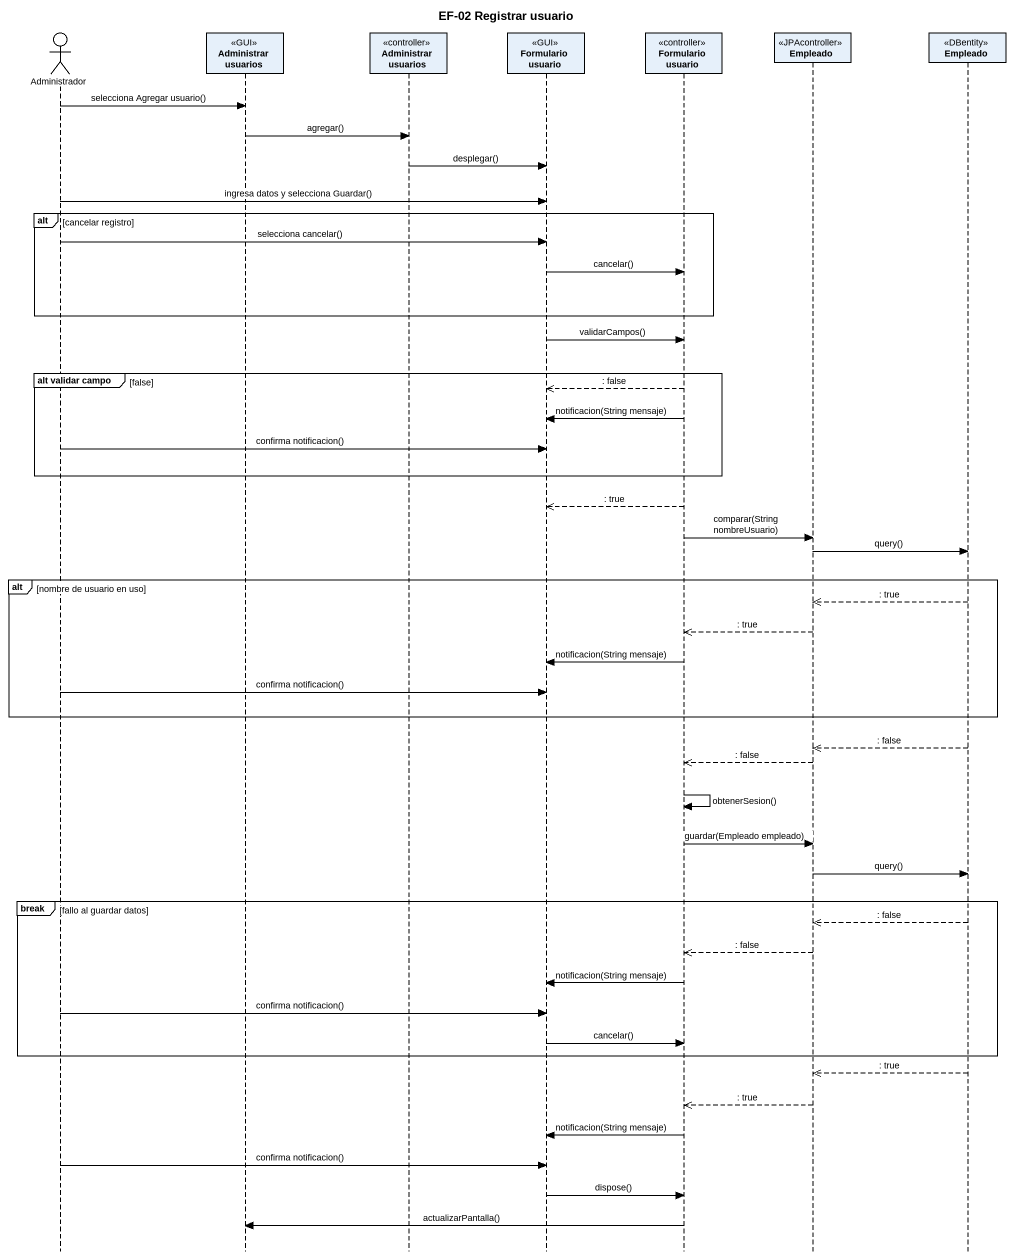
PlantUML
@startuml
title EF-02 Registrar usuario
hide footbox
actor Administrador
participant "Administrar usuarios" as Administrar_usuarios <<GUI>>
participant "Administrar usuarios" as Administrar_usuarios_2 <<controller>>
participant "Formulario usuario" as Formulario_usuario <<GUI>>
participant "Formulario usuario" as Formulario_usuario_2 <<controller>>
participant Empleado <<JPAcontroller>>
participant "Empleado" as Empleado_2 <<DBentity>>

Administrador -> Administrar_usuarios : selecciona Agregar usuario()
Administrar_usuarios -> Administrar_usuarios_2 : agregar()
Administrar_usuarios_2 -> Formulario_usuario : desplegar()
Administrador -> Formulario_usuario : ingresa datos y selecciona Guardar()
alt cancelar registro
  Administrador -> Formulario_usuario : selecciona cancelar()
  Formulario_usuario -> Formulario_usuario_2 : cancelar()
end
Formulario_usuario -> Formulario_usuario_2 : validarCampos()
group alt validar campo [false]
  Formulario_usuario_2 -->> Formulario_usuario : : false
  Formulario_usuario_2 -> Formulario_usuario : notificacion(String mensaje)
  Administrador -> Formulario_usuario : confirma notificacion()
end
Formulario_usuario_2 -->> Formulario_usuario : : true
Formulario_usuario_2 -> Empleado : comparar(String nombreUsuario)
Empleado -> Empleado_2 : query()
alt nombre de usuario en uso
  Empleado_2 -->> Empleado : : true
  Empleado -->> Formulario_usuario_2 : : true
  Formulario_usuario_2 -> Formulario_usuario : notificacion(String mensaje)
  Administrador -> Formulario_usuario : confirma notificacion()
end
Empleado_2 -->> Empleado : : false
Empleado -->> Formulario_usuario_2 : : false
Formulario_usuario_2 -> Formulario_usuario_2 : obtenerSesion()
Formulario_usuario_2 -> Empleado : guardar(Empleado empleado)
Empleado -> Empleado_2 : query()
break fallo al guardar datos
  Empleado_2 -->> Empleado : : false
  Empleado -->> Formulario_usuario_2 : : false
  Formulario_usuario_2 -> Formulario_usuario : notificacion(String mensaje)
  Administrador -> Formulario_usuario : confirma notificacion()
  Formulario_usuario -> Formulario_usuario_2 : cancelar()
end
Empleado_2 -->> Empleado : : true
Empleado -->> Formulario_usuario_2 : : true
Formulario_usuario_2 -> Formulario_usuario : notificacion(String mensaje)
Administrador -> Formulario_usuario : confirma notificacion()
Formulario_usuario -> Formulario_usuario_2 : dispose()
Formulario_usuario_2 -> Administrar_usuarios : actualizarPantalla()
@enduml
